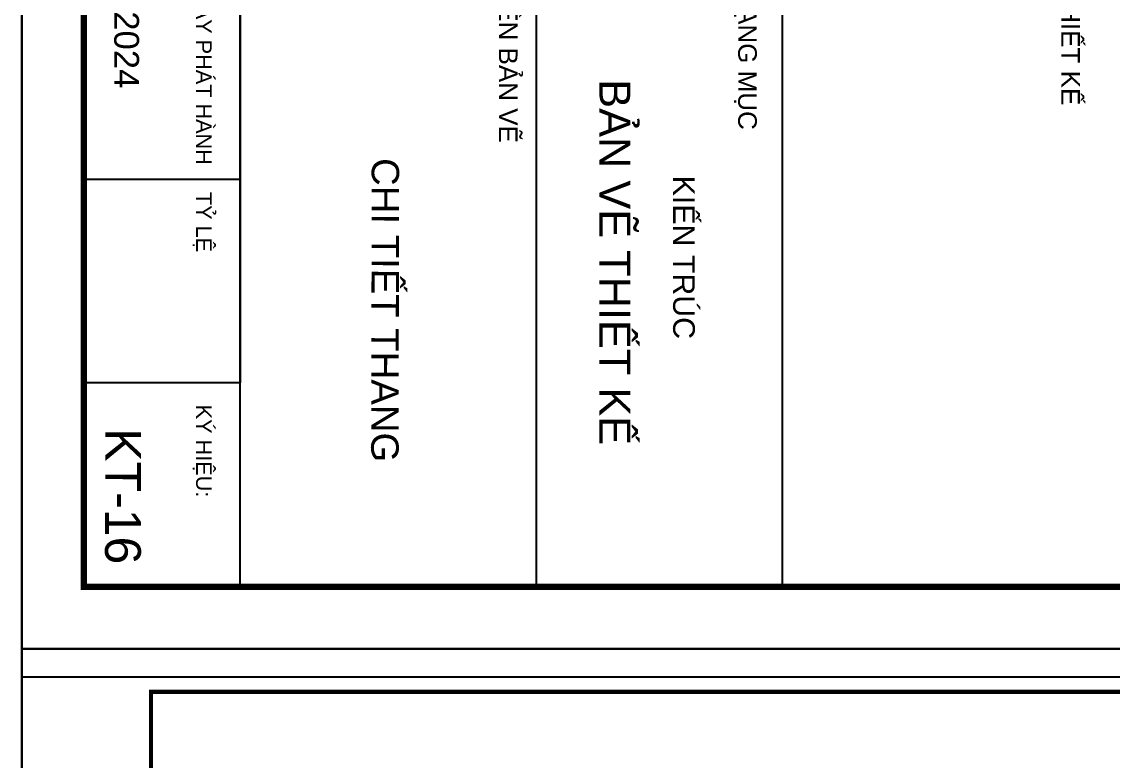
# Model space of a CAD drawing. Header units: inches. Extents: x 236662 to 497023, y -248575 to 81795.
# Drawn here: x 282445 to 287758, y -186863 to -183264 of the extents above; entities that cross this region are included whole.
import ezdxf
from ezdxf.enums import TextEntityAlignment as Align

# ---------------------------------------------------------------- set-up
doc = ezdxf.new("R2010")
doc.units = ezdxf.units.IN
doc.header["$LTSCALE"] = 10
doc.header["$MEASUREMENT"] = 0
doc.layers.add('01. HP_TEXT', color=9, linetype='Continuous')
doc.layers.add('02. HP_BE TONG', color=1, linetype='Continuous', lineweight=35)
doc.layers.add('06. HP_THAY 1', color=134, linetype='Continuous', lineweight=15)
doc.layers.add('Tpl_Bound', color=1, linetype='Continuous', plot=False)
doc.styles.get("Standard").update_dxf_attribs({"font": 'arial.ttf'})
doc.styles.add('TA1', font='arial.ttf')

# ---------------------------------------------------------------- blocks, each defined once
blk = doc.blocks.new('KHUNG TEN A-3')
at = {"layer": '01. HP_TEXT'}
for points in [[(365, 61.349), (365, 89.044), (415, 89.044), (415, 61.349)], [(365, 61.349), (365, 41.471), (415, 41.471), (415, 61.349)], [(365, 17.612), (365, 41.471), (415, 41.471), (415, 17.612)], [(365, 5), (365, 17.612), (398.562, 17.612), (398.562, 5)], [(398.562, 5), (382.125, 5), (382.125, 17.612), (398.562, 17.612)], [(398.562, 5), (415, 5), (415, 17.612), (398.562, 17.612)]]:
    blk.add_lwpolyline(points, close=True, dxfattribs=at)
at = {"layer": '02. HP_BE TONG', "color": 1, "const_width": 0.5}
blk.add_lwpolyline([(15, 5), (415, 5), (415, 292), (15, 292)], close=True, dxfattribs=at)
at = {"layer": '06. HP_THAY 1'}
blk.add_lwpolyline([(0, 297), (420, 297), (420, 0), (0, 0)], close=True, dxfattribs=at)
at = {"layer": 'Defpoints'}
blk.add_lwpolyline([(0, 0), (420, 0), (420, 297), (0, 297)], close=True, dxfattribs=at)
at = {"layer": '01. HP_TEXT', "color": 7, "style": 'TA1'}
for s, height, p in [('THIẾT KẾ', 1.5, (366.75, 83.818)), ('HẠNG MỤC', 1.5, (366.75, 57.764)), ('TÊN BẢN VẼ', 1.5, (366.75, 38.471)), ('NGÀY PHÁT HÀNH', 1.25, (365.457, 14.056)), ('TỶ LỆ', 1.25, (383.162, 14.056)), ('KÝ HIỆU:', 1.25, (400.312, 14.056)), ('2024', 2, (368.596, 7.449))]:
    blk.add_text(s, height=height, dxfattribs=at).set_placement(p)
at = {"layer": '01. HP_TEXT', "style": 'TA1'}
for s, height, p in [('KIẾN TRÚC', 1.75, (388.436, 53.394)), ('BẢN VẼ THIẾT KẾ', 2.5, (388.826, 47.823))]:
    blk.add_text(s, height=height, dxfattribs=at).set_placement(p, align=Align.MIDDLE_CENTER)

msp = doc.modelspace()

# ---------------------------------------------------------------- linework, layer by layer
at = {"layer": 'Tpl_Bound', "color": 1}
for points in [[(282444.6, -186454.4), (282444.6, -160959.6), (300375.7, -160959.6), (300375.7, -186454.4)], [(282444.5, -198768), (282444.5, -186316.1), (300149.2, -186316.1), (300149.2, -198768)]]:
    msp.add_lwpolyline(points, close=True, dxfattribs=at)

# ---------------------------------------------------------------- block references
at = {"color": 1, "extrusion": (-2.60012e-09, -0.006863, 0.999976), "xscale": 60.37411910564994, "yscale": 60.37411910564994, "zscale": 60.37411910564994, "rotation": 269.9999565870517}
msp.add_blockref('KHUNG TEN A-3', (282444.6, -160956.9, 949.9), dxfattribs=at)
at = {"color": 1, "xscale": 41.92548438755171, "yscale": 41.92548438755171, "zscale": 41.92548438755171}
msp.add_blockref('KHUNG TEN A-3', (282444.5, -198768, -318.6), dxfattribs=at)

# ---------------------------------------------------------------- texts
at = {"attachment_point": 1, "rotation": 269.8986}
for s, width, gutter_width, insert, char_height in [('CHI TIẾT THANG', 1796.114, 3.49, (284281.4, -183927.6, 66.9), 133.427), ('KT-16', 680.975, 4.56, (283024.9, -185242.7, -426.3), 174.06)]:
    msp.add_mtext_dynamic_manual_height_columns(s, width=width, gutter_width=gutter_width, heights=[0], dxfattribs=dict(at, insert=insert, char_height=char_height))

doc.saveas('drawing.dxf')
